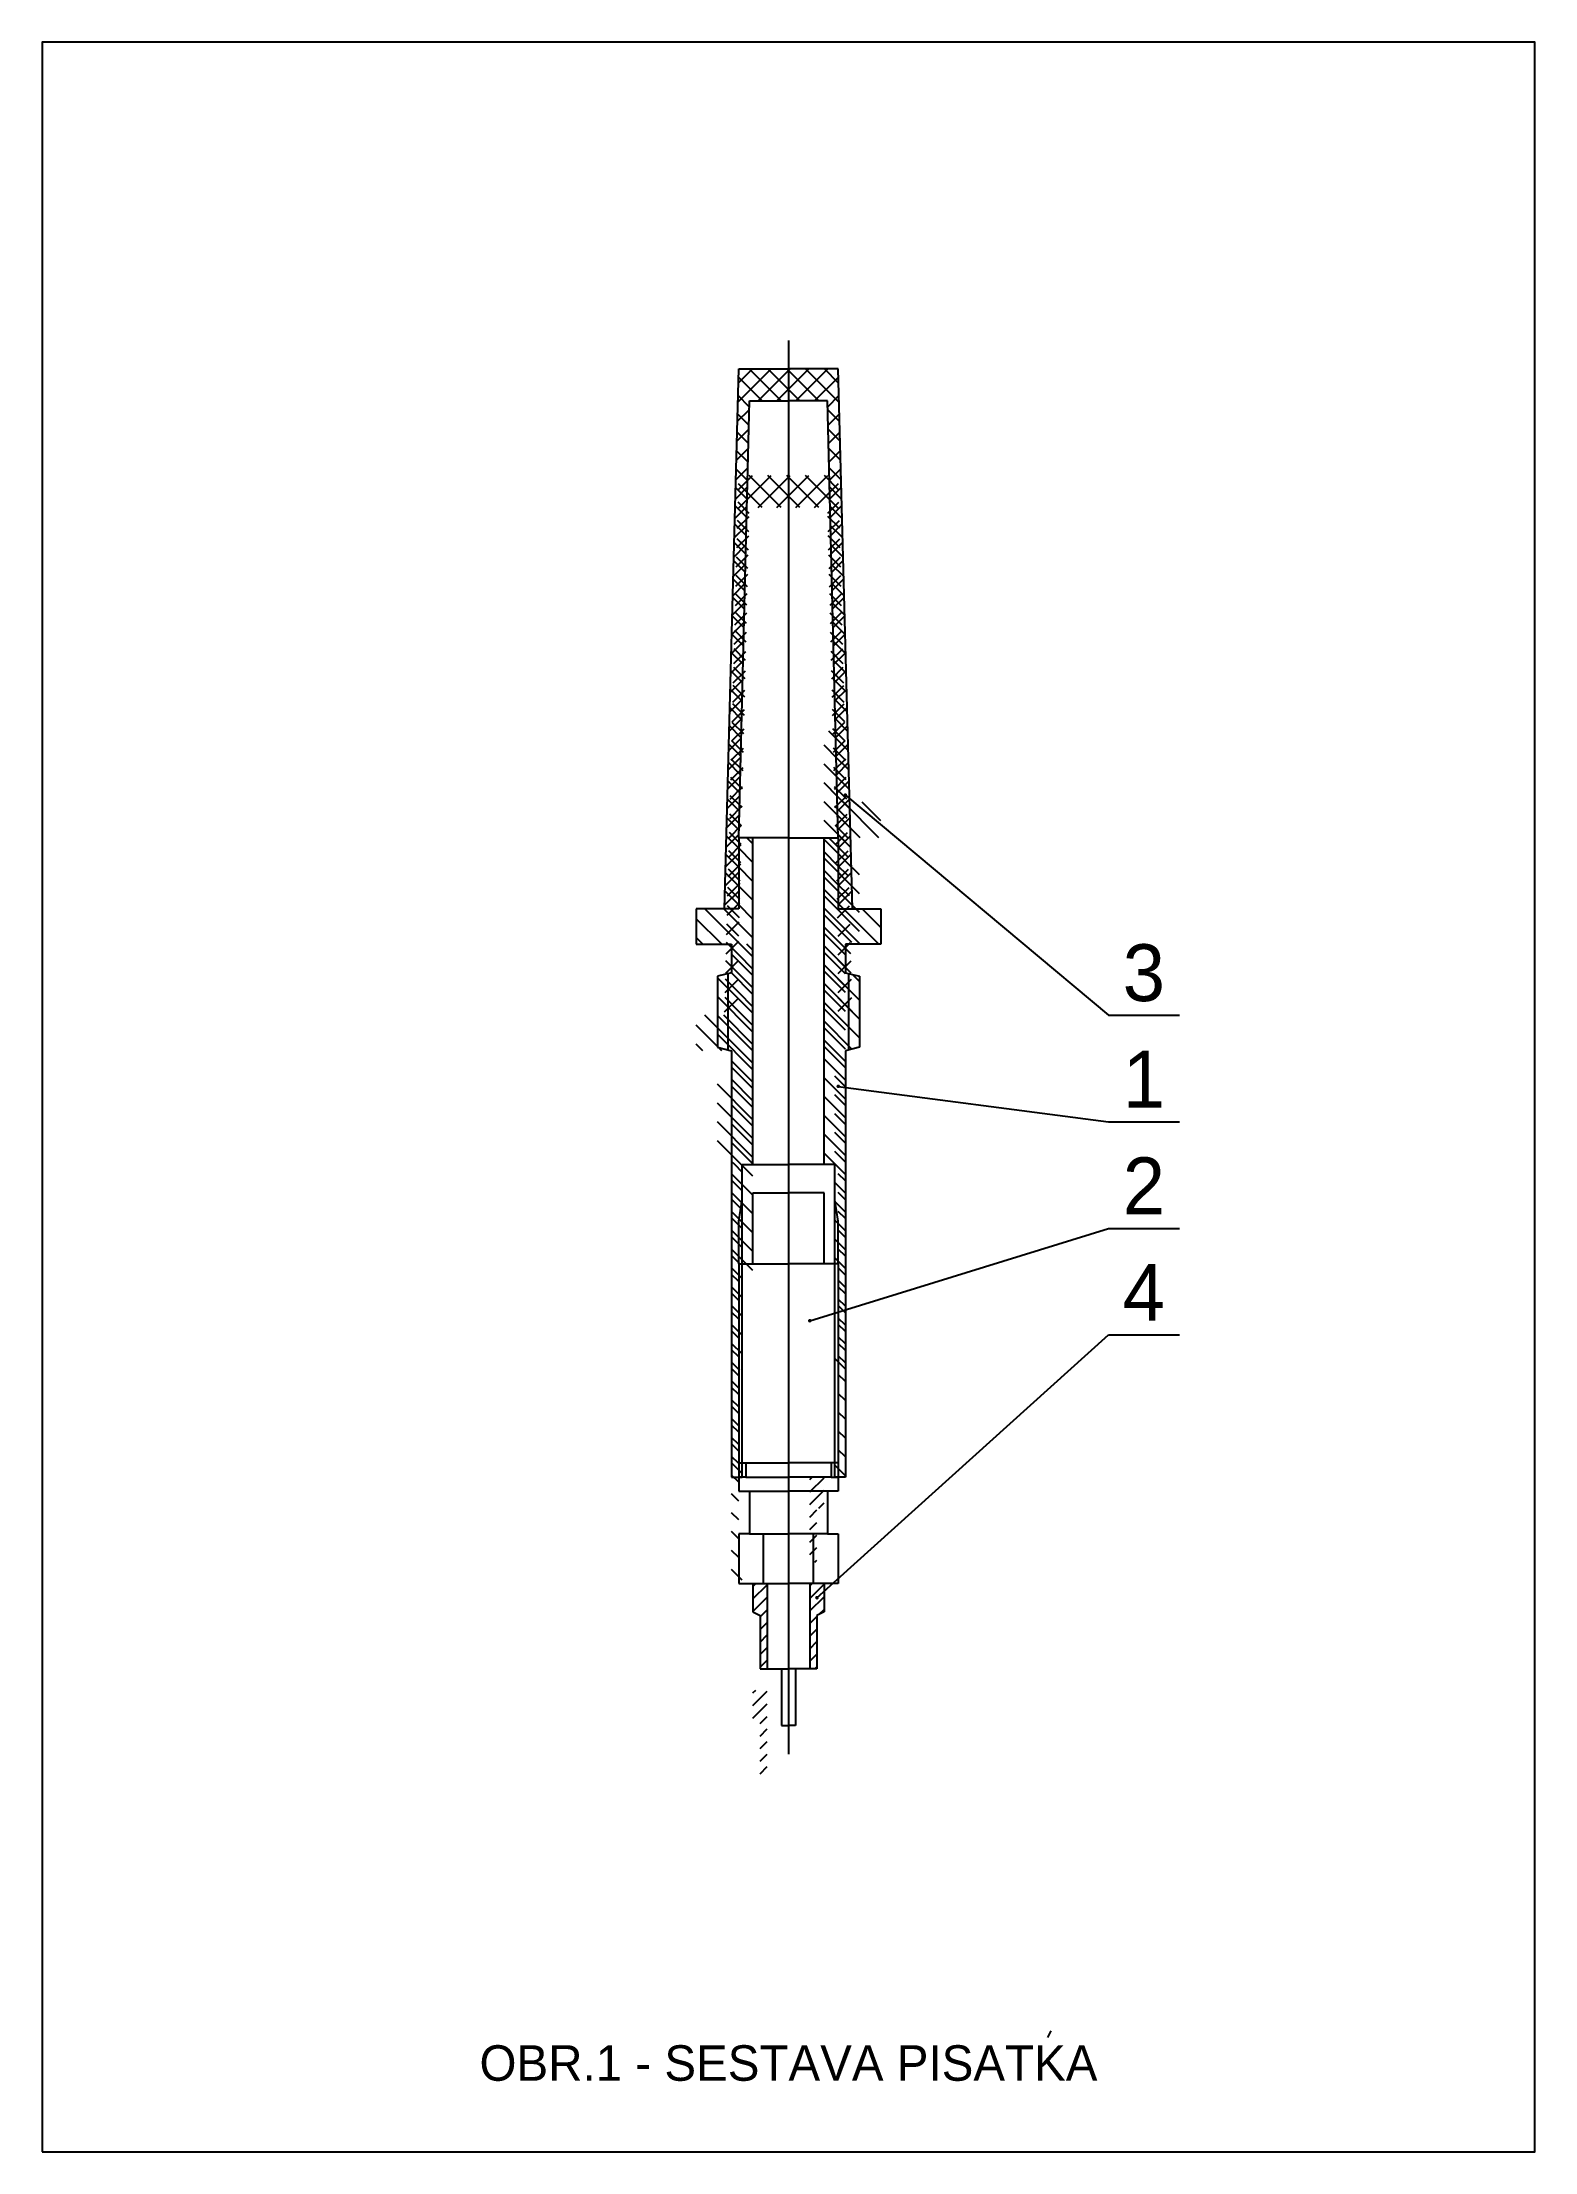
# Model space of a CAD drawing. Extents: x 0 to 210, y 0 to 297.
import ezdxf
from ezdxf.enums import TextEntityAlignment as Align

# ---------------------------------------------------------------- set-up
doc = ezdxf.new("R2010")
doc.units = 0
doc.header["$LTSCALE"] = 10
doc.linetypes.add('CENTER', pattern=[0])
doc.layers.get('0').update_dxf_attribs({"linetype": 'CONTINUOUS'})

# ---------------------------------------------------------------- blocks, each defined once
blk = doc.blocks.new('*X')
at = {"color": 0, "linetype": 'CONTINUOUS'}
for p, q in [((97.88, 276.3), (102.58, 281)), ((97.95, 279.02), (99.93, 281)), ((101.3, 276.5), (97.97, 279.83)), ((103.95, 276.5), (99.45, 281)), ((100.73, 276.5), (105.23, 281)), ((106.6, 276.5), (102.1, 281)), ((103.38, 276.5), (107.88, 281)), ((109.25, 276.5), (104.75, 281)), ((106.03, 276.5), (110.53, 281)), ((112.12, 276.28), (107.41, 281)), ((108.68, 276.5), (112.03, 279.85)), ((112.05, 279), (110.06, 281)), ((99.48, 275.67), (97.9, 277.25)), ((110.52, 275.68), (112.1, 277.26)), ((97.8, 273.58), (99.47, 275.24)), ((99.42, 273.08), (97.83, 274.66)), ((112.2, 273.56), (110.53, 275.22)), ((110.58, 273.1), (112.17, 274.68)), ((97.73, 270.85), (99.4, 272.52)), ((99.35, 270.49), (97.77, 272.08)), ((112.27, 270.83), (110.6, 272.5)), ((110.65, 270.51), (112.23, 272.1)), ((97.66, 268.13), (99.34, 269.81)), ((99.29, 267.9), (97.7, 269.49)), ((112.34, 268.11), (110.66, 269.79)), ((110.71, 267.92), (112.3, 269.51)), ((97.52, 262.68), (99.2, 264.37)), ((97.59, 265.41), (99.27, 267.09)), ((99.23, 265.31), (97.63, 266.91)), ((112.41, 265.39), (110.73, 267.07)), ((110.77, 265.33), (112.37, 266.93)), ((112.48, 262.66), (110.8, 264.35)), ((110.84, 262.74), (112.44, 264.35)), ((97.45, 259.96), (99.14, 261.65)), ((99.1, 260.14), (97.49, 261.74)), ((99.16, 262.72), (97.56, 264.33)), ((112.55, 259.94), (110.86, 261.63)), ((110.9, 260.15), (112.51, 261.76)), ((97.37, 257.24), (99.07, 258.93)), ((99.04, 257.55), (97.43, 259.16)), ((112.63, 257.22), (110.93, 258.91)), ((110.96, 257.57), (112.57, 259.18)), ((97.3, 254.51), (99.01, 256.22)), ((98.97, 254.96), (97.36, 256.58)), ((112.7, 254.49), (111, 256.2)), ((111.02, 254.98), (112.64, 256.59)), ((97.23, 251.79), (98.94, 253.5)), ((98.91, 252.37), (97.29, 253.99)), ((112.77, 251.77), (111.06, 253.48)), ((111.09, 252.39), (112.71, 254.01)), ((97.16, 249.07), (98.87, 250.78)), ((98.85, 249.78), (97.22, 251.41)), ((112.84, 249.05), (111.13, 250.76)), ((111.15, 249.8), (112.78, 251.43)), ((97.09, 246.34), (98.81, 248.06)), ((98.79, 247.19), (97.15, 248.83)), ((112.91, 246.32), (111.19, 248.04)), ((111.21, 247.21), (112.85, 248.84)), ((97.02, 243.62), (98.74, 245.34)), ((98.66, 242.02), (97.02, 243.66)), ((98.72, 244.61), (97.09, 246.24)), ((112.98, 243.6), (111.26, 245.33)), ((111.28, 244.62), (112.91, 246.26)), ((111.34, 242.03), (112.98, 243.68)), ((96.94, 240.9), (98.67, 242.63)), ((98.6, 239.43), (96.95, 241.07)), ((113.06, 240.88), (111.33, 242.61)), ((111.4, 239.45), (113.05, 241.09)), ((96.87, 238.17), (98.61, 239.91)), ((98.53, 236.84), (96.88, 238.49)), ((113.13, 238.15), (111.39, 239.89)), ((111.47, 236.86), (113.12, 238.51)), ((96.8, 235.45), (98.54, 237.19)), ((98.47, 234.25), (96.81, 235.91)), ((113.2, 235.43), (111.46, 237.17)), ((111.53, 234.27), (113.19, 235.92)), ((96.66, 230), (98.41, 231.75)), ((96.73, 232.73), (98.47, 234.47)), ((98.41, 231.66), (96.75, 233.32)), ((113.27, 232.71), (111.53, 234.45)), ((111.59, 231.68), (113.25, 233.34)), ((113.34, 229.98), (111.59, 231.74)), ((96.59, 227.28), (98.34, 229.04)), ((98.34, 229.07), (96.68, 230.74)), ((112, 228.68), (110.68, 230)), ((111.66, 229.09), (113.32, 230.76)), ((113.41, 227.26), (111.66, 229.02)), ((96.51, 224.56), (98.28, 226.32)), ((98.28, 226.49), (96.61, 228.16)), ((112, 226.02), (110, 228.02)), ((111.72, 226.5), (113.39, 228.17)), ((113.49, 224.54), (111.72, 226.3)), ((96.44, 221.83), (98.21, 223.6)), ((98.15, 221.31), (96.47, 222.99)), ((98.22, 223.9), (96.54, 225.57)), ((112, 223.37), (110, 225.37)), ((111.78, 223.91), (113.46, 225.59)), ((113.56, 221.81), (111.79, 223.58)), ((111.85, 221.33), (113.53, 223.01)), ((96.37, 219.11), (98.14, 220.88)), ((98.09, 218.72), (96.41, 220.41)), ((112, 220.72), (110, 222.72)), ((115.07, 215), (110, 220.07)), ((113.63, 219.09), (111.86, 220.86)), ((111.91, 218.74), (113.59, 220.42)), ((117.72, 215), (112.72, 220)), ((118, 217.37), (115.37, 220)), ((96.3, 216.39), (98.08, 218.16)), ((98.03, 216.13), (96.34, 217.82)), ((113, 214.42), (110, 217.42)), ((113.7, 216.37), (111.92, 218.15)), ((111.97, 216.15), (113.66, 217.84)), ((96.23, 213.66), (98.01, 215.45)), ((98, 213.51), (96.27, 215.24)), ((100, 214.16), (99.16, 215)), ((113, 211.77), (110, 214.77)), ((113.77, 213.64), (111.99, 215.43)), ((112, 213.53), (113.73, 215.26)), ((96.16, 210.94), (98, 212.78)), ((98, 210.86), (96.2, 212.65)), ((100, 211.51), (98, 213.51)), ((115, 207.11), (110, 212.11)), ((113.84, 210.92), (112, 212.77)), ((112, 210.87), (113.8, 212.67)), ((96.08, 208.22), (98, 210.13)), ((98, 208.2), (96.13, 210.07)), ((100, 208.86), (98, 210.86)), ((100, 206.2), (98, 208.2)), ((115, 204.46), (110, 209.46)), ((113.92, 208.2), (112, 210.11)), ((112, 208.22), (113.87, 210.09)), ((115, 209.77), (114.02, 210.74)), ((100, 198.25), (93.25, 205)), ((100, 200.9), (95.9, 205)), ((96.01, 205.49), (98, 207.48)), ((98, 205.55), (96.07, 207.49)), ((100, 203.55), (98, 205.55)), ((115, 201.81), (110, 206.81)), ((112, 205.57), (113.93, 207.5)), ((113.99, 205.48), (112, 207.46)), ((95.6, 200), (92, 203.6)), ((113.93, 200.23), (110, 204.16)), ((92.95, 200), (92, 200.95)), ((113, 198.51), (110, 201.51)), ((100, 195.6), (97, 198.6)), ((113, 195.86), (110, 198.86)), ((113, 193.2), (110, 196.2)), ((100, 190.29), (95, 195.29)), ((100, 192.95), (96.96, 195.99)), ((113, 190.55), (110, 193.55)), ((100, 187.64), (95, 192.64)), ((113, 187.9), (110, 190.9)), ((100, 184.99), (95, 189.99)), ((100, 182.34), (95, 187.34)), ((113, 185.25), (110, 188.25)), ((111.6, 184), (110, 185.6)), ((100, 179.69), (97, 182.69)), ((113, 179.95), (111.5, 181.45)), ((113, 182.6), (111.6, 184)), ((100, 177.04), (97, 180.04)), ((113, 177.29), (111.5, 178.79)), ((100, 174.38), (97, 177.38)), ((113, 174.64), (111.5, 176.14)), ((100, 171.73), (97, 174.73)), ((113, 171.99), (111.5, 173.49)), ((100, 169.08), (97, 172.08)), ((97.43, 169), (97, 169.43)), ((113, 169.34), (111.5, 170.84)), ((98.5, 165.28), (97, 166.78)), ((98.5, 167.93), (97.43, 169)), ((113, 166.69), (112, 167.69)), ((98.5, 162.63), (97, 164.13)), ((113, 164.04), (112, 165.04)), ((98.5, 159.97), (97, 161.47)), ((113, 161.38), (112, 162.38)), ((98.5, 157.32), (97, 158.82)), ((113, 158.73), (112, 159.73)), ((98.17, 155), (97, 156.17)), ((113, 156.08), (112, 157.08)), ((98, 152.52), (97, 153.52)), ((113, 153.43), (112, 154.43)), ((113, 150.78), (112, 151.78)), ((98, 149.87), (97, 150.87)), ((113, 148.13), (112, 149.13)), ((98, 147.22), (97, 148.22)), ((98, 144.56), (97, 145.56)), ((113, 145.47), (112, 146.47)), ((98, 141.91), (97, 142.91)), ((113, 142.82), (112, 143.82)), ((98, 139.26), (97, 140.26)), ((113, 140.17), (111.5, 141.67)), ((98, 136.61), (97, 137.61)), ((98, 133.96), (97, 134.96)), ((98, 131.31), (97, 132.31)), ((98, 128.65), (97, 129.65)), ((98.5, 125.5), (97, 127)), ((108, 124.67), (108.33, 125)), ((108, 122.9), (110, 124.9)), ((108, 121.14), (110, 123.14)), ((108, 119.37), (109, 120.37)), ((109.26, 120.63), (110, 121.37)), ((108, 117.6), (109, 118.6)), ((108, 115.83), (109, 116.83)), ((108, 114.07), (109, 115.07)), ((108.7, 113), (109, 113.3)), ((100, 109.6), (100.4, 110)), ((100, 107.83), (102, 109.83)), ((100, 106.07), (102, 108.07)), ((101, 105.3), (102, 106.3)), ((101, 103.53), (102, 104.53)), ((101, 101.76), (102, 102.76)), ((101, 99.99), (102, 100.99)), ((101, 98.23), (102, 99.23))]:
    blk.add_line(p, q, dxfattribs=at)

msp = doc.modelspace()

# ---------------------------------------------------------------- linework, layer by layer
at = {"color": 0, "linetype": 'CENTER'}
msp.add_line((105, 255), (105, 56), dxfattribs=at)
at = {"color": 0, "linetype": 'CONTINUOUS'}
for p, q in [((96, 175), (98, 251)), ((98, 251), (105, 251)), ((112, 251), (105, 251)), ((114, 175), (112, 251)), ((98, 185), (99.5, 246.5)), ((99.5, 246.5), (105, 246.5)), ((110.5, 246.5), (105, 246.5)), ((112, 185), (110.5, 246.5)), ((113, 191), (150, 160)), ((100, 185), (98, 185)), ((98, 185), (98, 175)), ((100, 139), (100, 185)), ((105, 185), (100, 185)), ((105, 185), (110, 185)), ((110, 139), (110, 185)), ((110, 185), (112, 185)), ((112, 185), (112, 175)), ((92, 175), (92, 170)), ((96, 175), (92, 175)), ((98, 175), (96, 175)), ((112, 175), (114, 175)), ((114, 175), (118, 175)), ((118, 175), (118, 170)), ((92, 170), (97, 170)), ((97, 170), (97, 166)), ((118, 170), (113, 170)), ((113, 170), (113, 166)), ((97, 166), (95, 165.5)), ((95, 165.5), (95, 155.5)), ((96.5, 155.125), (96.5, 165.875)), ((113, 166), (115, 165.5)), ((113.5, 155.125), (113.5, 165.875)), ((115, 165.5), (115, 155.5)), ((150, 160), (160, 160)), ((95, 155.5), (97, 155)), ((97, 155), (97, 139)), ((115, 155.5), (113, 155)), ((113, 155), (113, 139)), ((112, 150), (150, 145)), ((150, 145), (160, 145)), ((97, 139), (97, 95)), ((98.5, 125), (98.5, 139)), ((98.5, 139), (100, 139)), ((100, 139), (105, 139)), ((110, 139), (105, 139)), ((111.5, 139), (110, 139)), ((111.5, 125), (111.5, 139)), ((113, 139), (113, 95)), ((98, 131), (98.5, 134)), ((100, 135), (105, 135)), ((100, 125), (100, 135)), ((110, 135), (105, 135)), ((110, 125), (110, 135)), ((112, 131), (111.5, 134)), ((98, 125), (98, 131)), ((112, 125), (112, 131)), ((108, 117), (150, 130)), ((150, 130), (160, 130)), ((98, 125), (98, 97)), ((98, 125), (98.5, 125)), ((98.5, 125), (100, 125)), ((98.5, 97), (98.5, 125)), ((100, 125), (105, 125)), ((110, 125), (105, 125)), ((111.5, 125), (110, 125)), ((112, 125), (111.5, 125)), ((111.5, 97), (111.5, 125)), ((112, 125), (112, 97)), ((109, 78), (150, 115)), ((150, 115), (160, 115)), ((98, 97), (98, 95)), ((98, 97), (98.5, 97)), ((98.5, 97), (105, 97)), ((98.5, 97), (99, 97)), ((98.5, 95), (98.5, 97)), ((99, 97), (99, 95)), ((111.5, 97), (105, 97)), ((111.5, 97), (111, 97)), ((111, 97), (111, 95)), ((111.5, 95), (111.5, 97)), ((112, 97), (111.5, 97)), ((112, 97), (112, 95)), ((97, 95), (98.5, 95)), ((98.5, 95), (98, 95)), ((98, 95), (98, 93)), ((98, 93), (105, 93)), ((99, 95), (98.5, 95)), ((99, 95), (105, 95)), ((99.5, 93), (99.5, 87)), ((111, 95), (105, 95)), ((112, 93), (105, 93)), ((110.5, 93), (110.5, 87)), ((111, 95), (111.5, 95)), ((113, 95), (111.5, 95)), ((111.5, 95), (112, 95)), ((112, 95), (112, 93)), ((98, 87), (98, 80)), ((99.5, 87), (98, 87)), ((99.5, 87), (105, 87)), ((101.5, 80), (101.5, 87)), ((110.5, 87), (105, 87)), ((108.5, 80), (108.5, 87)), ((110.5, 87), (112, 87)), ((112, 87), (112, 80)), ((98, 80), (100, 80)), ((100, 80), (102, 80)), ((100, 80), (100, 76)), ((102, 80), (105, 80)), ((102, 80), (102, 68)), ((108, 80), (105, 80)), ((108, 80), (108, 68)), ((110, 80), (108, 80)), ((112, 80), (110, 80)), ((110, 80), (110, 76)), ((100, 76), (101, 75.5)), ((101, 75.5), (101, 68)), ((110, 76), (109, 75.5)), ((109, 75.5), (109, 68)), ((101, 68), (102, 68)), ((102, 68), (105, 68)), ((104, 68), (104, 60)), ((108, 68), (105, 68)), ((106, 68), (106, 60)), ((109, 68), (108, 68)), ((104, 60), (105, 60)), ((106, 60), (105, 60)), ((141.508, 16.101), (141.949, 17.021))]:
    msp.add_line(p, q, dxfattribs=at)
msp.add_lwpolyline([(0, 0), (210, 0), (210, 297), (0, 297)], close=True, dxfattribs=at)
at = {"color": 0, "linetype": 'CONTINUOUS', "const_width": 0.25}
for points in [[(112.875, 191, 1), (113.125, 191, 1)], [(111.875, 150, 1), (112.125, 150, 1)], [(107.875, 117, 1), (108.125, 117, 1)], [(108.875, 78, 1), (109.125, 78, 1)]]:
    msp.add_lwpolyline(points, format="xyb", close=True, dxfattribs=at)

# ---------------------------------------------------------------- block references
at = {"color": 0, "linetype": 'CONTINUOUS'}
for p in [(0, -30), (0, -30), (0, -30), (0, -30), (0, -45), (0, -45), (0, -45)]:
    msp.add_blockref('*X', p, dxfattribs=at)

# ---------------------------------------------------------------- texts
for s, height, p in [('3', 8, (155, 162)), ('1', 8, (155, 147)), ('2', 8, (155, 132)), ('4', 8, (155, 117)), ('OBR.1 - SESTAVA PISATKA', 5, (105, 10))]:
    msp.add_text(s, height=height, dxfattribs=at).set_placement(p, align=Align.CENTER)

doc.saveas('drawing.dxf')
